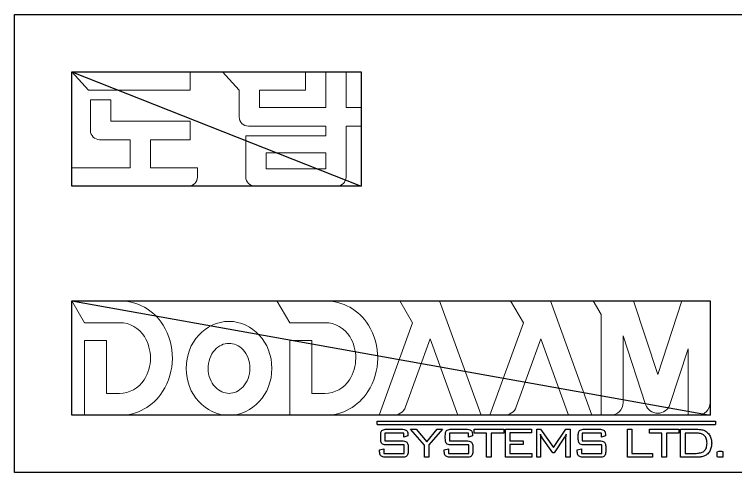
# Model space of a CAD drawing. Header units: millimetres. Extents: x 685 to 795, y 200 to 290.
# Drawn here: x 685 to 748, y 200 to 240 of the extents above; entities that cross this region are included whole.
import ezdxf

# ---------------------------------------------------------------- set-up
doc = ezdxf.new("R2010")
doc.units = ezdxf.units.MM

# ---------------------------------------------------------------- blocks, each defined once
blk = doc.blocks.new('KR')
at = {"color": 154, "lineweight": 9}
for p, q in [((0, 10), (1.476, 8.391)), ((0, 10), (10.353, 10)), ((10.353, 10), (10.353, 8.391)), ((13.156, 10), (14.633, 8.391)), ((13.156, 10), (20.421, 10)), ((20.421, 10), (20.421, 8.391)), ((22.191, 10), (23.96, 10)), ((22.191, 10), (22.191, 6.861)), ((23.96, 10), (23.96, 6.861)), ((1.476, 8.391), (10.353, 8.391)), ((14.633, 8.391), (14.633, 6.056)), ((16.402, 8.391), (16.402, 6.861)), ((16.402, 8.391), (20.421, 8.391)), ((1.637, 7.549), (1.637, 4.866)), ((1.637, 7.549), (3.407, 7.549)), ((3.407, 7.549), (3.407, 5.671)), ((16.402, 6.861), (22.191, 6.861)), ((23.96, 6.861), (25.279, 6.861)), ((25.279, 6.861), (25.279, 5.252)), ((10.353, 5.671), (3.407, 5.671)), ((10.353, 5.671), (10.353, 4.062)), ((15.437, 5.252), (22.191, 5.252)), ((22.191, 5.252), (22.191, 4.414)), ((23.96, 5.252), (25.279, 5.252)), ((23.96, 5.252), (23.96, 0.804)), ((25.252, 5.252), (25.279, 5.279)), ((15.201, 4.414), (15.201, 0.804)), ((15.201, 4.414), (22.191, 4.414)), ((5.117, 4.062), (2.442, 4.062)), ((5.117, 4.062), (5.117, 1.609)), ((6.887, 4.062), (6.887, 1.609)), ((10.353, 4.062), (6.887, 4.062)), ((16.971, 2.902), (16.971, 1.512)), ((16.971, 2.902), (22.191, 2.902)), ((22.191, 2.902), (22.191, 1.512)), ((0, 1.609), (5.117, 1.609)), ((0, 0), (0, 1.609)), ((6.887, 1.609), (10.988, 1.609)), ((10.988, 1.609), (10.988, 0.804)), ((16.971, 1.512), (22.191, 1.512)), ((0, 0), (10.183, 0)), ((16.006, 0), (23.156, 0))]:
    blk.add_line(p, q, dxfattribs=at)
for centre, start, end in [((15.437, 6.056), 180, 270), ((2.442, 4.866), 180, 270), ((10.183, 0.804), 270, 0), ((16.006, 0.804), 180, 270), ((23.156, 0.804), 270, 0)]:
    blk.add_arc(centre, 0.804, start, end, dxfattribs=at)
blk = doc.blocks.new('EN')
at = {"color": 154, "lineweight": 9}
for p, q in [((0, 10), (4.188, 10)), ((1.13, 8.084), (0, 10)), ((17.928, 10), (22.116, 10)), ((19.058, 8.084), (17.928, 10)), ((29.776, 8.084), (28.646, 10)), ((32.133, 10), (28.646, 10)), ((35.754, 0), (32.133, 10)), ((39.449, 8.084), (38.319, 10)), ((41.807, 10), (38.319, 10)), ((45.427, 0), (41.807, 10)), ((45.532, 10), (49.071, 10)), ((46.24, 8.799), (45.532, 10)), ((49.071, 10), (51.181, 3.577)), ((53.291, 10), (51.181, 3.577)), ((53.291, 10), (55.749, 10)), ((55.749, 10), (55.749, 1.114)), ((46.24, 0), (46.24, 8.799)), ((1.13, 8.084), (4.188, 8.084)), ((19.058, 8.084), (22.116, 8.084)), ((26.849, 0), (29.776, 8.084)), ((36.522, 0), (39.449, 8.084)), ((48.156, 1.114), (48.156, 6.932)), ((48.156, 6.932), (50.123, 0.945)), ((1.13, 0), (1.13, 6.524)), ((1.13, 6.524), (3.046, 6.524)), ((3.046, 6.524), (3.046, 1.916)), ((19.058, 0), (19.058, 6.524)), ((19.058, 6.524), (20.974, 6.524)), ((20.974, 6.524), (20.974, 1.916)), ((29.153, 0.735), (31.302, 6.669)), ((33.717, 0), (31.302, 6.669)), ((38.826, 0.735), (40.975, 6.669)), ((43.39, 0), (40.975, 6.669)), ((53.833, 5.795), (52.239, 0.945)), ((53.833, 5.795), (53.833, 0)), ((3.046, 1.916), (4.181, 1.916)), ((20.974, 1.916), (22.109, 1.916)), ((1.13, 0), (4.181, 0)), ((19.058, 0), (22.109, 0)), ((26.849, 0), (28.106, 0)), ((33.717, 0), (35.754, 0)), ((36.522, 0), (37.779, 0)), ((43.39, 0), (45.427, 0)), ((46.24, 0), (47.042, 0)), ((53.833, 0), (54.635, 0))]:
    blk.add_line(p, q, dxfattribs=at)
at = {"color": 252}
for p, q in [((26.691, -0.811), (26.691, -0.499)), ((26.691, -0.499), (56.21, -0.499)), ((56.21, -0.499), (56.21, -0.811)), ((26.691, -0.811), (56.21, -0.811))]:
    blk.add_line(p, q, dxfattribs=at)
at = {"color": 252, "linetype": 'Continuous'}
for points in [[(29.02, -1.547), (27.337, -1.547), (27.337, -2.231), (28.836, -2.231), (28.954, -2.235), (29.057, -2.25), (29.144, -2.274), (29.215, -2.308), (29.269, -2.351), (29.305, -2.397), (29.334, -2.456), (29.357, -2.526), (29.373, -2.608), (29.383, -2.702), (29.386, -2.809), (29.386, -3.085), (29.383, -3.191), (29.373, -3.286), (29.358, -3.369), (29.335, -3.439), (29.307, -3.497), (29.272, -3.544), (29.217, -3.587), (29.147, -3.621), (29.06, -3.645), (28.956, -3.659), (28.836, -3.664), (27.447, -3.664), (27.345, -3.661), (27.255, -3.651), (27.175, -3.634), (27.108, -3.61), (27.052, -3.58), (27.007, -3.543), (26.971, -3.496), (26.942, -3.438), (26.919, -3.367), (26.903, -3.285), (26.893, -3.191), (26.89, -3.085), (26.89, -3.017), (27.259, -2.929), (27.259, -3.324), (29.03, -3.324), (29.03, -2.586), (27.535, -2.586), (27.414, -2.581), (27.31, -2.566), (27.222, -2.542), (27.151, -2.508), (27.097, -2.464), (27.062, -2.418), (27.034, -2.359), (27.011, -2.289), (26.995, -2.207), (26.986, -2.112), (26.983, -2.006), (26.983, -1.793), (26.986, -1.687), (26.995, -1.593), (27.011, -1.511), (27.034, -1.44), (27.062, -1.382), (27.097, -1.335), (27.151, -1.291), (27.222, -1.257), (27.31, -1.233), (27.414, -1.218), (27.535, -1.214), (28.802, -1.214), (28.921, -1.218), (29.024, -1.233), (29.112, -1.256), (29.184, -1.29), (29.24, -1.333), (29.283, -1.388), (29.317, -1.457), (29.341, -1.541), (29.355, -1.639), (29.36, -1.751), (29.36, -1.802), (29.02, -1.902)], [(30.803, -3.664), (30.803, -2.595), (29.598, -1.214), (30.09, -1.214), (31.019, -2.306), (31.908, -1.214), (32.391, -1.214), (31.198, -2.586), (31.198, -3.664)], [(34.667, -1.547), (32.984, -1.547), (32.984, -2.231), (34.482, -2.231), (34.601, -2.235), (34.704, -2.25), (34.79, -2.274), (34.861, -2.308), (34.916, -2.351), (34.952, -2.397), (34.981, -2.456), (35.004, -2.526), (35.02, -2.608), (35.03, -2.702), (35.033, -2.809), (35.033, -3.085), (35.03, -3.191), (35.02, -3.286), (35.004, -3.369), (34.982, -3.439), (34.953, -3.497), (34.918, -3.544), (34.864, -3.587), (34.793, -3.621), (34.706, -3.645), (34.602, -3.659), (34.482, -3.664), (33.094, -3.664), (32.992, -3.661), (32.901, -3.651), (32.822, -3.634), (32.754, -3.61), (32.698, -3.58), (32.653, -3.543), (32.618, -3.496), (32.589, -3.438), (32.566, -3.367), (32.55, -3.285), (32.54, -3.191), (32.537, -3.085), (32.537, -3.017), (32.905, -2.929), (32.905, -3.324), (34.676, -3.324), (34.676, -2.586), (33.182, -2.586), (33.061, -2.581), (32.956, -2.566), (32.869, -2.542), (32.798, -2.508), (32.744, -2.464), (32.709, -2.418), (32.68, -2.359), (32.658, -2.289), (32.642, -2.207), (32.633, -2.112), (32.629, -2.006), (32.629, -1.793), (32.633, -1.687), (32.642, -1.593), (32.658, -1.511), (32.68, -1.44), (32.709, -1.382), (32.744, -1.335), (32.798, -1.291), (32.869, -1.257), (32.956, -1.233), (33.061, -1.218), (33.182, -1.214), (34.448, -1.214), (34.568, -1.218), (34.671, -1.233), (34.758, -1.256), (34.83, -1.29), (34.886, -1.333), (34.93, -1.388), (34.963, -1.457), (34.987, -1.541), (35.002, -1.639), (35.007, -1.751), (35.007, -1.802), (34.667, -1.902)], [(36.633, -1.547), (36.633, -3.664), (36.238, -3.664), (36.238, -1.547), (35.152, -1.547), (35.152, -1.214), (37.724, -1.214), (37.724, -1.547)], [(37.874, -3.664), (37.874, -1.214), (40.161, -1.214), (40.161, -1.542), (38.271, -1.542), (38.271, -2.226), (39.427, -2.226), (39.427, -2.549), (38.271, -2.549), (38.271, -3.329), (40.18, -3.329), (40.18, -3.664)], [(40.926, -1.652), (40.933, -1.725), (40.939, -1.802), (40.942, -1.861), (40.943, -1.93), (40.944, -2.011), (40.944, -3.664), (40.606, -3.664), (40.606, -1.214), (40.93, -1.214), (42.086, -2.809), (43.164, -1.214), (43.528, -1.214), (43.528, -3.664), (43.164, -3.664), (43.164, -2.011), (43.166, -1.954), (43.172, -1.848), (43.176, -1.768), (43.18, -1.702), (43.182, -1.652), (43.139, -1.739), (43.102, -1.812), (43.069, -1.87), (43.04, -1.916), (42.131, -3.279), (42.03, -3.279), (41.085, -1.953), (41.081, -1.948), (41.074, -1.937), (41.026, -1.864), (40.985, -1.793), (40.952, -1.722)], [(46.276, -1.547), (44.593, -1.547), (44.593, -2.231), (46.092, -2.231), (46.21, -2.235), (46.313, -2.25), (46.4, -2.274), (46.471, -2.308), (46.525, -2.351), (46.561, -2.397), (46.59, -2.456), (46.613, -2.526), (46.629, -2.608), (46.639, -2.702), (46.642, -2.809), (46.642, -3.085), (46.639, -3.191), (46.629, -3.286), (46.614, -3.369), (46.591, -3.439), (46.563, -3.497), (46.528, -3.544), (46.473, -3.587), (46.403, -3.621), (46.316, -3.645), (46.212, -3.659), (46.092, -3.664), (44.703, -3.664), (44.601, -3.661), (44.51, -3.651), (44.431, -3.634), (44.364, -3.61), (44.308, -3.58), (44.263, -3.543), (44.227, -3.496), (44.198, -3.438), (44.175, -3.367), (44.159, -3.285), (44.149, -3.191), (44.146, -3.085), (44.146, -3.017), (44.514, -2.929), (44.514, -3.324), (46.286, -3.324), (46.286, -2.586), (44.791, -2.586), (44.67, -2.581), (44.566, -2.566), (44.478, -2.542), (44.407, -2.508), (44.353, -2.464), (44.318, -2.418), (44.29, -2.359), (44.267, -2.289), (44.251, -2.207), (44.242, -2.112), (44.239, -2.006), (44.239, -1.793), (44.242, -1.687), (44.251, -1.593), (44.267, -1.511), (44.29, -1.44), (44.318, -1.382), (44.353, -1.335), (44.407, -1.291), (44.478, -1.257), (44.566, -1.233), (44.67, -1.218), (44.791, -1.214), (46.058, -1.214), (46.177, -1.218), (46.28, -1.233), (46.368, -1.256), (46.44, -1.29), (46.496, -1.333), (46.539, -1.388), (46.573, -1.457), (46.597, -1.541), (46.611, -1.639), (46.616, -1.751), (46.616, -1.802), (46.276, -1.902)], [(48.526, -3.664), (48.526, -1.214), (48.923, -1.214), (48.923, -3.324), (50.722, -3.324), (50.722, -3.664)], [(51.932, -1.547), (51.932, -3.664), (51.538, -3.664), (51.538, -1.547), (50.451, -1.547), (50.451, -1.214), (53.024, -1.214), (53.024, -1.547)], [(54.482, -1.214), (54.589, -1.215), (54.689, -1.219), (54.783, -1.225), (54.871, -1.234), (54.953, -1.245), (55.028, -1.259), (55.112, -1.279), (55.191, -1.304), (55.265, -1.333), (55.333, -1.366), (55.396, -1.404), (55.47, -1.459), (55.538, -1.52), (55.601, -1.588), (55.658, -1.662), (55.71, -1.743), (55.757, -1.83), (55.792, -1.909), (55.821, -1.989), (55.846, -2.072), (55.864, -2.157), (55.878, -2.244), (55.886, -2.333), (55.889, -2.424), (55.886, -2.52), (55.878, -2.614), (55.865, -2.705), (55.846, -2.794), (55.823, -2.879), (55.793, -2.962), (55.759, -3.042), (55.713, -3.13), (55.661, -3.212), (55.604, -3.287), (55.54, -3.356), (55.471, -3.418), (55.396, -3.474), (55.334, -3.511), (55.267, -3.544), (55.194, -3.573), (55.116, -3.597), (55.031, -3.618), (54.955, -3.632), (54.873, -3.644), (54.785, -3.653), (54.69, -3.659), (54.59, -3.663), (54.482, -3.664), (53.174, -3.664), (53.174, -1.214)], [(54.426, -1.547), (53.571, -1.547), (53.571, -3.324), (54.426, -3.324), (54.538, -3.322), (54.644, -3.315), (54.743, -3.305), (54.835, -3.29), (54.92, -3.271), (54.998, -3.249), (55.07, -3.221), (55.134, -3.19), (55.192, -3.155), (55.243, -3.115), (55.299, -3.058), (55.348, -2.993), (55.389, -2.92), (55.422, -2.838), (55.448, -2.747), (55.467, -2.648), (55.478, -2.54), (55.482, -2.424), (55.478, -2.311), (55.467, -2.207), (55.448, -2.111), (55.421, -2.023), (55.387, -1.943), (55.345, -1.871), (55.296, -1.808), (55.239, -1.752), (55.187, -1.713), (55.129, -1.678), (55.064, -1.647), (54.992, -1.621), (54.914, -1.598), (54.83, -1.58), (54.739, -1.565), (54.641, -1.555), (54.537, -1.549)], [(56.736, -3.142), (56.814, -3.148), (56.854, -3.167), (56.87, -3.205), (56.875, -3.27), (56.875, -3.541), (56.871, -3.606), (56.856, -3.642), (56.817, -3.659), (56.736, -3.664), (56.459, -3.664), (56.414, -3.659), (56.386, -3.642), (56.371, -3.606), (56.367, -3.541), (56.367, -3.27), (56.372, -3.205), (56.388, -3.167), (56.428, -3.148), (56.506, -3.142)]]:
    blk.add_lwpolyline(points, close=True, dxfattribs=at)
at = {"color": 154, "lineweight": 9}
for centre, radius, start, end in [((4.188, 5.544), 4.456, 31.66845, 90), ((22.116, 5.544), 4.456, 31.66845, 90), ((4.188, 5.544), 2.54, 31.66845, 90), ((3.315, 5.006), 5.482, 327.60422, 31.66845), ((22.116, 5.544), 2.54, 31.66845, 90), ((21.243, 5.006), 5.482, 327.60422, 31.66845), ((3.315, 5.006), 3.566, 327.60422, 31.66845), ((21.243, 5.006), 3.566, 327.60422, 31.66845), ((4.181, 4.456), 2.54, 270, 327.60422), ((22.109, 4.456), 2.54, 270, 327.60422), ((4.181, 4.456), 4.456, 270, 327.60422), ((22.109, 4.456), 4.456, 270, 327.60422), ((28.106, 1.114), 1.114, 270, 340.09542), ((37.779, 1.114), 1.114, 270, 340.09542), ((47.042, 1.114), 1.114, 270, 0), ((51.181, 1.293), 1.114, 198.18425, 341.81575), ((54.635, 1.114), 1.114, 270, 0)]:
    blk.add_arc(centre, radius, start, end, dxfattribs=at)
blk.add_ellipse((13.739, 4.1), major_axis=(0, -4.1), ratio=0.913043, dxfattribs=at)
blk.add_open_spline([(13.739, 1.916), (13.954, 1.916), (14.171, 1.962), (14.591, 2.153), (14.795, 2.3), (15.151, 2.692), (15.303, 2.938), (15.511, 3.492), (15.567, 3.801), (15.564, 4.418), (15.506, 4.725), (15.294, 5.277), (15.141, 5.521), (14.783, 5.909), (14.578, 6.054), (14.158, 6.241), (13.941, 6.285), (13.509, 6.281), (13.293, 6.233), (12.873, 6.038), (12.67, 5.889), (12.316, 5.493), (12.166, 5.246), (11.962, 4.688), (11.908, 4.379), (11.915, 3.762), (11.975, 3.456), (12.191, 2.906), (12.346, 2.664), (12.707, 2.28), (12.911, 2.138), (13.324, 1.958), (13.532, 1.916), (13.739, 1.916)], degree=3, knots=[0, 0, 0, 0, 0.393716, 0.393716, 0.787432, 0.787432, 1.181149, 1.181149, 1.574865, 1.574865, 1.968581, 1.968581, 2.362297, 2.362297, 2.756014, 2.756014, 3.14973, 3.14973, 3.543446, 3.543446, 3.937162, 3.937162, 4.330878, 4.330878, 4.724595, 4.724595, 5.118311, 5.118311, 5.512027, 5.512027, 5.905743, 5.905743, 6.283185, 6.283185, 6.283185, 6.283185], dxfattribs=at)

msp = doc.modelspace()

# ---------------------------------------------------------------- linework, layer by layer
at = {"color": 1}
for p, q in [((690, 235), (715.279, 225)), ((690, 215), (745.749, 205))]:
    msp.add_line(p, q, dxfattribs=at)
msp.add_lwpolyline([(685, 200), (685, 240), (795, 240), (795, 200)], close=True)
for points in [[(690, 225), (690, 235), (715.279, 235), (715.279, 225)], [(690, 215), (745.749, 215), (745.749, 205), (690, 205)]]:
    msp.add_lwpolyline(points, close=True, dxfattribs=at)

# ---------------------------------------------------------------- block references
for name, p in [('KR', (690, 225)), ('EN', (690, 205))]:
    msp.add_blockref(name, p)

doc.saveas('drawing.dxf')
